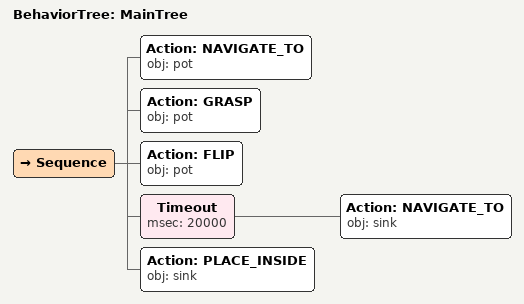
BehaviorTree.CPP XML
<root main_tree_to_execute="MainTree">
  <BehaviorTree ID="MainTree">
    <Sequence>
      <!-- Navigate to pot -->
      <Action ID="NAVIGATE_TO" obj="pot" />
      <!-- Grasp pot -->
      <Action ID="GRASP" obj="pot" />
      <!-- Return pot upright (flip) -->
      <Action ID="FLIP" obj="pot" />
      <!-- Timeout: NAVIGATE_TO sink within 20s -->
      <Timeout msec="20000">
        <!-- Navigate to sink -->
        <Action ID="NAVIGATE_TO" obj="sink" />
      </Timeout>
      <!-- Place inside sink -->
      <Action ID="PLACE_INSIDE" obj="sink" />
    </Sequence>
  </BehaviorTree>
</root>
